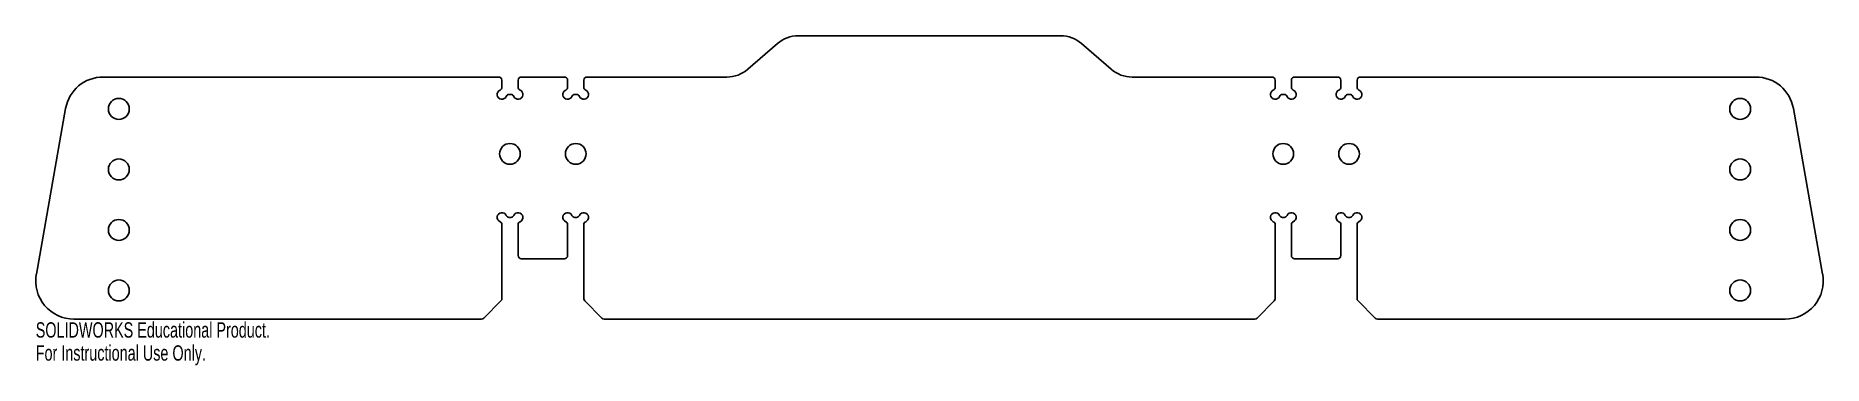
# Model space of a CAD drawing. Header units: millimetres. Extents: x -281 to 281, y -53 to 51.
import ezdxf

# ---------------------------------------------------------------- set-up
doc = ezdxf.new("R2010")
doc.units = ezdxf.units.MM
doc.styles.add('SLDTEXTSTYLE0', font='TXT', dxfattribs={"width": 0.7})

msp = doc.modelspace()

# ---------------------------------------------------------------- linework, layer by layer
at = {"color": 7, "linetype": 'Continuous', "lineweight": 25}
for p, q in [((41.27, 51.1), (-41.27, 51.1)), ((-47.82, 48.66), (-57.18, 40.54)), ((57.18, 40.54), (47.82, 48.66)), ((-135.5, 38.1), (-259.93, 38.1)), ((-134.5, 37.1), (-134.5, 34.89)), ((-129.4, 34.89), (-129.4, 37.1)), ((-114.84, 38.1), (-128.4, 38.1)), ((-113.84, 37.1), (-113.84, 34.89)), ((-108.75, 34.89), (-108.75, 37.1)), ((-63.73, 38.1), (-107.75, 38.1)), ((107.75, 38.1), (63.73, 38.1)), ((108.75, 37.1), (108.75, 34.89)), ((113.84, 34.89), (113.84, 37.1)), ((128.4, 38.1), (114.84, 38.1)), ((129.4, 37.1), (129.4, 34.89)), ((134.5, 34.89), (134.5, 37.1)), ((259.93, 38.1), (135.5, 38.1)), ((-271.75, 28.18), (-280.95, -24.02)), ((-132.2, 32.6), (-131.69, 32.6)), ((-111.55, 32.6), (-111.04, 32.6)), ((111.04, 32.6), (111.55, 32.6)), ((131.69, 32.6), (132.2, 32.6)), ((280.95, -24.02), (271.75, 28.18)), ((-134.5, -8.39), (-134.5, -31.69)), ((-131.69, -6.1), (-132.2, -6.1)), ((-129.4, -8.39), (-129.4, -18.1)), ((-113.84, -18.1), (-113.84, -8.39)), ((-111.04, -6.1), (-111.55, -6.1)), ((-108.75, -31.69), (-108.75, -8.39)), ((108.75, -8.39), (108.75, -31.69)), ((111.55, -6.1), (111.04, -6.1)), ((113.84, -8.39), (113.84, -18.1)), ((129.4, -18.1), (129.4, -8.39)), ((132.2, -6.1), (131.69, -6.1)), ((134.5, -31.69), (134.5, -8.39)), ((-128.4, -19.1), (-114.84, -19.1)), ((114.84, -19.1), (128.4, -19.1)), ((-140.2, -37.81), (-134.79, -32.39)), ((-108.45, -32.39), (-103.04, -37.81)), ((103.04, -37.81), (108.45, -32.39)), ((134.79, -32.39), (140.2, -37.81)), ((-269.14, -38.1), (-140.91, -38.1)), ((-102.33, -38.1), (102.33, -38.1)), ((140.91, -38.1), (269.14, -38.1))]:
    msp.add_line(p, q, dxfattribs=at)
for centre, radius in [((-255, 28.05), 3.3), ((255, 28.05), 3.3), ((-131.97, 13.9), 3.26), ((-111.27, 13.9), 3.26), ((111.27, 13.9), 3.26), ((131.97, 13.9), 3.26), ((-255, 9), 3.3), ((255, 9), 3.3), ((-255, -10.05), 3.3), ((255, -10.05), 3.3), ((-255, -29.1), 3.3), ((255, -29.1), 3.3)]:
    msp.add_circle(centre, radius, dxfattribs=at)
for centre, radius, start, end in [((-41.27, 41.1), 10, 90, 130.9144), ((41.27, 41.1), 10, 49.0856, 90), ((-63.73, 48.1), 10, 270, 310.9144), ((63.73, 48.1), 10, 229.0856, 270), ((-259.93, 26.1), 12, 90, 170), ((-134.5, 32.6), 1.5, 113.5782, 336.4218), ((-135.5, 37.1), 1, 0, 90), ((-135.5, 34.89), 1, 293.5782, 0), ((-129.4, 32.6), 1.5, 203.5782, 66.4218), ((-128.4, 37.1), 1, 90, 180), ((-128.4, 34.89), 1, 180, 246.4218), ((-113.84, 32.6), 1.5, 113.5782, 336.4218), ((-114.84, 37.1), 1, 0, 90), ((-114.84, 34.89), 1, 293.5782, 0), ((-108.75, 32.6), 1.5, 203.5782, 66.4218), ((-107.75, 37.1), 1, 90, 180), ((-107.75, 34.89), 1, 180, 246.4218), ((108.75, 32.6), 1.5, 113.5782, 336.4218), ((107.75, 37.1), 1, 0, 90), ((107.75, 34.89), 1, 293.5782, 0), ((113.84, 32.6), 1.5, 203.5782, 66.4218), ((114.84, 37.1), 1, 90, 180), ((114.84, 34.89), 1, 180, 246.4218), ((129.4, 32.6), 1.5, 113.5782, 336.4218), ((128.4, 37.1), 1, 0, 90), ((128.4, 34.89), 1, 293.5782, 0), ((134.5, 32.6), 1.5, 203.5782, 66.4218), ((135.5, 37.1), 1, 90, 180), ((135.5, 34.89), 1, 180, 246.4218), ((259.93, 26.1), 12, 10, 90), ((-132.2, 31.6), 1, 90, 156.4218), ((-131.69, 31.6), 1, 23.5782, 90), ((-111.55, 31.6), 1, 90, 156.4218), ((-111.04, 31.6), 1, 23.5782, 90), ((111.04, 31.6), 1, 90, 156.4218), ((111.55, 31.6), 1, 23.5782, 90), ((131.69, 31.6), 1, 90, 156.4218), ((132.2, 31.6), 1, 23.5782, 90), ((-134.5, -6.1), 1.5, 23.5782, 246.4218), ((-132.2, -5.1), 1, 203.5782, 270), ((-131.69, -5.1), 1, 270, 336.4218), ((-129.4, -6.1), 1.5, 293.5782, 156.4218), ((-113.84, -6.1), 1.5, 23.5782, 246.4218), ((-111.55, -5.1), 1, 203.5782, 270), ((-111.04, -5.1), 1, 270, 336.4218), ((-108.75, -6.1), 1.5, 293.5782, 156.4218), ((108.75, -6.1), 1.5, 23.5782, 246.4218), ((111.04, -5.1), 1, 203.5782, 270), ((111.55, -5.1), 1, 270, 336.4218), ((113.84, -6.1), 1.5, 293.5782, 156.4218), ((129.4, -6.1), 1.5, 23.5782, 246.4218), ((131.69, -5.1), 1, 203.5782, 270), ((132.2, -5.1), 1, 270, 336.4218), ((134.5, -6.1), 1.5, 293.5782, 156.4218), ((-135.5, -8.39), 1, 0, 66.4218), ((-128.4, -8.39), 1, 113.5782, 180), ((-114.84, -8.39), 1, 0, 66.4218), ((-107.75, -8.39), 1, 113.5782, 180), ((107.75, -8.39), 1, 0, 66.4218), ((114.84, -8.39), 1, 113.5782, 180), ((128.4, -8.39), 1, 0, 66.4218), ((135.5, -8.39), 1, 113.5782, 180), ((-128.4, -18.1), 1, 180, 270), ((-114.84, -18.1), 1, 270, 0), ((114.84, -18.1), 1, 180, 270), ((128.4, -18.1), 1, 270, 0), ((-269.14, -26.1), 12, 170, 270), ((269.14, -26.1), 12, 270, 10), ((-135.5, -31.69), 1, 315, 0), ((-107.75, -31.69), 1, 180, 225), ((107.75, -31.69), 1, 315, 0), ((135.5, -31.69), 1, 180, 225), ((-140.91, -37.1), 1, 270, 315), ((-102.33, -37.1), 1, 225, 270), ((102.33, -37.1), 1, 270, 315), ((140.91, -37.1), 1, 225, 270)]:
    msp.add_arc(centre, radius, start, end, dxfattribs=at)

# ---------------------------------------------------------------- texts
at = {"color": 7, "linetype": 'Continuous', "char_height": 4.8336, "attachment_point": 1, "style": 'SLDTEXTSTYLE0'}
for s, insert in [('SOLIDWORKS Educational Product.', (-281.14, -39.12)), ('For Instructional Use Only.', (-281.14, -46.37))]:
    msp.add_mtext(s, dxfattribs=dict(at, insert=insert))

doc.saveas('drawing.dxf')
